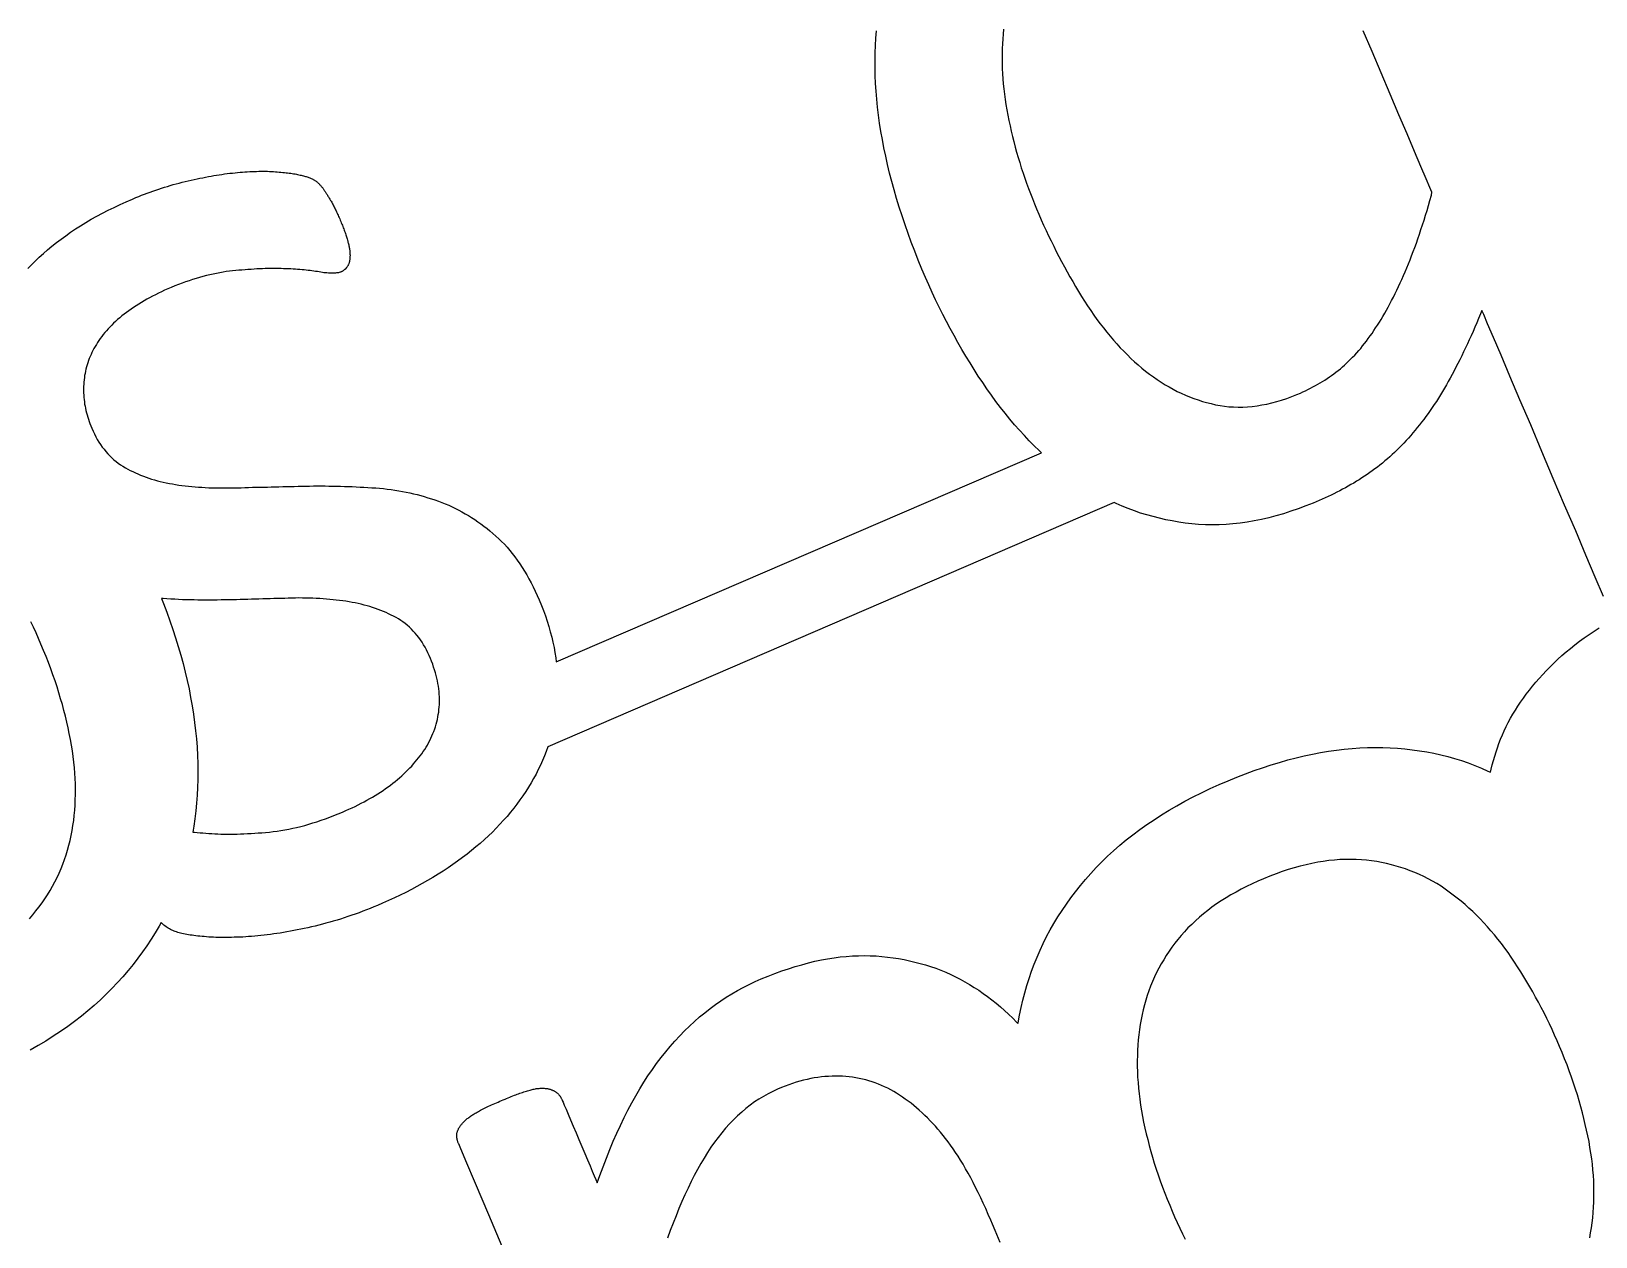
# Model space of a CAD drawing. Header units: millimetres. Extents: x 47 to 159, y 49 to 299.
# Drawn here: x 128.69 to 140.41, y 165.27 to 174.3 of the extents above; entities that cross this region are included whole.
import ezdxf

# ---------------------------------------------------------------- set-up
doc = ezdxf.new("R2010")
doc.units = ezdxf.units.MM

# ---------------------------------------------------------------- blocks, each defined once
blk = doc.blocks.new('angel 01')
for points in [[(6, 123.722), (6.028, 123.75), (6.057, 123.778), (6.086, 123.807), (6.117, 123.834), (6.148, 123.862), (6.181, 123.889), (6.214, 123.916), (6.249, 123.942), (6.284, 123.967), (6.321, 123.993), (6.358, 124.018), (6.396, 124.042), (6.436, 124.066), (6.476, 124.09), (6.517, 124.113), (6.559, 124.135), (6.603, 124.158), (6.647, 124.179), (6.692, 124.201), (6.738, 124.222), (6.785, 124.242), (6.81, 124.253), (6.831, 124.262), (6.852, 124.27), (6.874, 124.278), (6.895, 124.286), (6.916, 124.294), (6.938, 124.302), (6.959, 124.309), (6.981, 124.317), (7.003, 124.324), (7.025, 124.331), (7.046, 124.337), (7.068, 124.344), (7.09, 124.35), (7.113, 124.356), (7.135, 124.362), (7.157, 124.368), (7.179, 124.373), (7.202, 124.379), (7.224, 124.384), (7.246, 124.389), (7.268, 124.393), (7.289, 124.398), (7.311, 124.402), (7.332, 124.406), (7.353, 124.41), (7.374, 124.414), (7.395, 124.418), (7.415, 124.421), (7.435, 124.424), (7.455, 124.427), (7.475, 124.43), (7.495, 124.433), (7.515, 124.435), (7.534, 124.437), (7.553, 124.439), (7.572, 124.441), (7.591, 124.443), (7.609, 124.444), (7.627, 124.445), (7.645, 124.447), (7.663, 124.448), (7.68, 124.448), (7.698, 124.449), (7.714, 124.449), (7.731, 124.45), (7.747, 124.45), (7.764, 124.45), (7.779, 124.45), (7.795, 124.45), (7.81, 124.449), (7.825, 124.448), (7.84, 124.448), (7.855, 124.447), (7.869, 124.446), (7.883, 124.444), (7.897, 124.443), (7.91, 124.442), (7.923, 124.441), (7.935, 124.439), (7.947, 124.438), (7.959, 124.436), (7.971, 124.435), (7.982, 124.433), (7.992, 124.431), (8.003, 124.43), (8.013, 124.428), (8.022, 124.426), (8.032, 124.424), (8.04, 124.422), (8.049, 124.42), (8.057, 124.418), (8.065, 124.416), (8.073, 124.414), (8.08, 124.412), (8.087, 124.41), (8.094, 124.408), (8.1, 124.405), (8.107, 124.403), (8.113, 124.401), (8.119, 124.399), (8.124, 124.396), (8.13, 124.394), (8.135, 124.391), (8.139, 124.389), (8.144, 124.387), (8.148, 124.384), (8.152, 124.382), (8.156, 124.379), (8.16, 124.376), (8.163, 124.374), (8.167, 124.371), (8.17, 124.368), (8.173, 124.365), (8.177, 124.362), (8.18, 124.359), (8.183, 124.356), (8.186, 124.352), (8.189, 124.349), (8.193, 124.346), (8.196, 124.342), (8.199, 124.339), (8.201, 124.335), (8.204, 124.331), (8.207, 124.328), (8.21, 124.324), (8.213, 124.32), (8.215, 124.316), (8.218, 124.312), (8.221, 124.308), (8.224, 124.303), (8.227, 124.299), (8.23, 124.294), (8.233, 124.289), (8.236, 124.285), (8.239, 124.28), (8.242, 124.275), (8.246, 124.27), (8.249, 124.264), (8.252, 124.259), (8.255, 124.254), (8.259, 124.248), (8.262, 124.242), (8.266, 124.237), (8.269, 124.231), (8.273, 124.225), (8.277, 124.218), (8.28, 124.212), (8.284, 124.205), (8.287, 124.198), (8.291, 124.191), (8.295, 124.184), (8.299, 124.177), (8.302, 124.169), (8.306, 124.162), (8.31, 124.154), (8.314, 124.146), (8.318, 124.137), (8.321, 124.129), (8.325, 124.12), (8.329, 124.112), (8.333, 124.103), (8.337, 124.094), (8.341, 124.084), (8.345, 124.074), (8.349, 124.064), (8.353, 124.055), (8.357, 124.046), (8.36, 124.036), (8.364, 124.027), (8.367, 124.018), (8.371, 124.009), (8.374, 124.001), (8.377, 123.992), (8.38, 123.984), (8.383, 123.975), (8.385, 123.967), (8.388, 123.959), (8.391, 123.951), (8.393, 123.943), (8.395, 123.935), (8.397, 123.928), (8.399, 123.92), (8.401, 123.913), (8.403, 123.906), (8.405, 123.899), (8.406, 123.892), (8.408, 123.885), (8.409, 123.878), (8.41, 123.871), (8.411, 123.865), (8.412, 123.858), (8.413, 123.852), (8.413, 123.846), (8.414, 123.84), (8.414, 123.834), (8.414, 123.828), (8.415, 123.822), (8.415, 123.817), (8.414, 123.811), (8.414, 123.806), (8.414, 123.801), (8.413, 123.796), (8.413, 123.791), (8.412, 123.786), (8.411, 123.781), (8.411, 123.777), (8.41, 123.772), (8.409, 123.768), (8.407, 123.764), (8.406, 123.76), (8.405, 123.756), (8.403, 123.752), (8.401, 123.748), (8.4, 123.744), (8.398, 123.741), (8.396, 123.738), (8.394, 123.734), (8.391, 123.731), (8.389, 123.728), (8.387, 123.726), (8.384, 123.723), (8.382, 123.72), (8.379, 123.717), (8.377, 123.715), (8.374, 123.713), (8.371, 123.71), (8.368, 123.708), (8.365, 123.706), (8.362, 123.704), (8.359, 123.702), (8.356, 123.7), (8.352, 123.699), (8.349, 123.697), (8.345, 123.695), (8.34, 123.693), (8.334, 123.691), (8.327, 123.69), (8.321, 123.689), (8.314, 123.688), (8.306, 123.687), (8.298, 123.686), (8.29, 123.686), (8.281, 123.686), (8.272, 123.686), (8.262, 123.686), (8.252, 123.687), (8.241, 123.688), (8.231, 123.689), (8.219, 123.69), (8.208, 123.692), (8.195, 123.694), (8.183, 123.696), (8.17, 123.698), (8.157, 123.7), (8.143, 123.702), (8.129, 123.704), (8.115, 123.706), (8.1, 123.707), (8.085, 123.709), (8.07, 123.711), (8.055, 123.712), (8.039, 123.713), (8.022, 123.715), (8.005, 123.716), (7.988, 123.717), (7.971, 123.718), (7.953, 123.719), (7.935, 123.719), (7.917, 123.72), (7.898, 123.721), (7.879, 123.721), (7.86, 123.721), (7.84, 123.721), (7.82, 123.721), (7.8, 123.721), (7.779, 123.721), (7.759, 123.72), (7.738, 123.719), (7.716, 123.718), (7.695, 123.717), (7.673, 123.715), (7.65, 123.714), (7.628, 123.712), (7.605, 123.71), (7.582, 123.708), (7.559, 123.706), (7.535, 123.703), (7.511, 123.701), (7.487, 123.698), (7.463, 123.694), (7.438, 123.69), (7.413, 123.685), (7.388, 123.68), (7.363, 123.674), (7.338, 123.668), (7.312, 123.662), (7.287, 123.655), (7.261, 123.647), (7.235, 123.639), (7.209, 123.63), (7.182, 123.621), (7.156, 123.611), (7.129, 123.601), (7.102, 123.591), (7.075, 123.579), (7.049, 123.569), (7.025, 123.558), (7.002, 123.547), (6.979, 123.536), (6.956, 123.525), (6.934, 123.514), (6.913, 123.503), (6.892, 123.491), (6.871, 123.479), (6.851, 123.467), (6.831, 123.455), (6.811, 123.443), (6.793, 123.43), (6.774, 123.418), (6.756, 123.405), (6.739, 123.392), (6.722, 123.379), (6.705, 123.366), (6.689, 123.352), (6.673, 123.339), (6.658, 123.325), (6.643, 123.311), (6.629, 123.297), (6.615, 123.283), (6.602, 123.269), (6.589, 123.255), (6.577, 123.241), (6.565, 123.227), (6.554, 123.212), (6.543, 123.198), (6.533, 123.183), (6.523, 123.168), (6.514, 123.153), (6.505, 123.138), (6.496, 123.123), (6.488, 123.108), (6.481, 123.093), (6.474, 123.077), (6.467, 123.062), (6.461, 123.046), (6.455, 123.031), (6.45, 123.015), (6.445, 123), (6.44, 122.984), (6.436, 122.968), (6.433, 122.952), (6.429, 122.936), (6.426, 122.92), (6.424, 122.904), (6.422, 122.888), (6.42, 122.871), (6.419, 122.855), (6.418, 122.838), (6.418, 122.822), (6.418, 122.805), (6.418, 122.789), (6.419, 122.772), (6.42, 122.756), (6.422, 122.739), (6.424, 122.723), (6.426, 122.706), (6.429, 122.69), (6.432, 122.674), (6.436, 122.657), (6.44, 122.641), (6.444, 122.624), (6.449, 122.608), (6.454, 122.592), (6.46, 122.575), (6.466, 122.559), (6.472, 122.543), (6.479, 122.526), (6.489, 122.503), (6.499, 122.482), (6.51, 122.461), (6.521, 122.441), (6.533, 122.421), (6.546, 122.402), (6.558, 122.384), (6.572, 122.367), (6.585, 122.35), (6.6, 122.334), (6.614, 122.318), (6.629, 122.303), (6.645, 122.289), (6.661, 122.276), (6.678, 122.263), (6.695, 122.251), (6.713, 122.24), (6.731, 122.229), (6.749, 122.219), (6.768, 122.209), (6.787, 122.2), (6.806, 122.191), (6.825, 122.182), (6.845, 122.174), (6.866, 122.166), (6.886, 122.158), (6.907, 122.151), (6.928, 122.144), (6.949, 122.138), (6.971, 122.131), (6.993, 122.126), (7.015, 122.12), (7.038, 122.116), (7.061, 122.111), (7.084, 122.107), (7.108, 122.103), (7.131, 122.099), (7.155, 122.096), (7.18, 122.093), (7.204, 122.09), (7.229, 122.088), (7.254, 122.086), (7.279, 122.084), (7.304, 122.082), (7.33, 122.08), (7.356, 122.079), (7.382, 122.078), (7.408, 122.078), (7.435, 122.077), (7.462, 122.077), (7.489, 122.077), (7.516, 122.077), (7.544, 122.078), (7.571, 122.078), (7.599, 122.079), (7.627, 122.08), (7.655, 122.081), (7.683, 122.082), (7.711, 122.082), (7.739, 122.083), (7.768, 122.084), (7.796, 122.084), (7.824, 122.085), (7.853, 122.086), (7.881, 122.086), (7.91, 122.087), (7.938, 122.088), (7.967, 122.088), (7.996, 122.089), (8.025, 122.09), (8.054, 122.09), (8.082, 122.091), (8.111, 122.091), (8.14, 122.092), (8.169, 122.092), (8.198, 122.092), (8.227, 122.092), (8.256, 122.091), (8.286, 122.091), (8.315, 122.091), (8.344, 122.09), (8.373, 122.089), (8.402, 122.088), (8.431, 122.087), (8.46, 122.086), (8.49, 122.084), (8.519, 122.083), (8.548, 122.081), (8.577, 122.079), (8.607, 122.077), (8.636, 122.075), (8.665, 122.072), (8.694, 122.069), (8.722, 122.065), (8.751, 122.061), (8.779, 122.056), (8.807, 122.051), (8.835, 122.046), (8.862, 122.04), (8.89, 122.033), (8.917, 122.027), (8.944, 122.02), (8.971, 122.012), (8.998, 122.004), (9.024, 121.996), (9.051, 121.987), (9.077, 121.978), (9.103, 121.968), (9.128, 121.958), (9.154, 121.947), (9.179, 121.936), (9.204, 121.924), (9.229, 121.911), (9.253, 121.898), (9.278, 121.884), (9.302, 121.87), (9.325, 121.855), (9.349, 121.84), (9.372, 121.824), (9.395, 121.808), (9.418, 121.791), (9.441, 121.773), (9.463, 121.755), (9.485, 121.736), (9.507, 121.717), (9.529, 121.697), (9.55, 121.676), (9.571, 121.655), (9.591, 121.633), (9.611, 121.609), (9.63, 121.586), (9.649, 121.561), (9.668, 121.535), (9.686, 121.509), (9.704, 121.482), (9.721, 121.454), (9.738, 121.426), (9.755, 121.396), (9.771, 121.366), (9.787, 121.335), (9.802, 121.303), (9.817, 121.271), (9.832, 121.238), (9.848, 121.197), (9.864, 121.158), (9.878, 121.118), (9.892, 121.078), (9.904, 121.038), (9.915, 120.999), (9.926, 120.96), (9.935, 120.921), (9.943, 120.882), (9.95, 120.843), (9.957, 120.804), (9.96, 120.775), (13.596, 122.341), (13.579, 122.357), (13.541, 122.393), (13.504, 122.431), (13.467, 122.47), (13.43, 122.51), (13.394, 122.551), (13.359, 122.593), (13.323, 122.637), (13.289, 122.681), (13.254, 122.726), (13.221, 122.773), (13.187, 122.82), (13.155, 122.868), (13.122, 122.916), (13.091, 122.965), (13.06, 123.014), (13.029, 123.065), (12.999, 123.115), (12.969, 123.167), (12.94, 123.219), (12.911, 123.271), (12.883, 123.324), (12.856, 123.378), (12.829, 123.432), (12.802, 123.487), (12.777, 123.542), (12.751, 123.598), (12.726, 123.655), (12.7, 123.716), (12.672, 123.784), (12.646, 123.851), (12.62, 123.918), (12.596, 123.984), (12.573, 124.05), (12.551, 124.115), (12.53, 124.18), (12.51, 124.245), (12.491, 124.31), (12.474, 124.373), (12.457, 124.437), (12.442, 124.5), (12.428, 124.563), (12.415, 124.625), (12.403, 124.687), (12.392, 124.749), (12.382, 124.81), (12.374, 124.871), (12.367, 124.931), (12.361, 124.991), (12.356, 125.05), (12.352, 125.109), (12.349, 125.167), (12.348, 125.224), (12.348, 125.281), (12.349, 125.337), (12.351, 125.393), (12.355, 125.448), (12.359, 125.503)], [(13.312, 125.514), (13.308, 125.478), (13.305, 125.442), (13.303, 125.405), (13.301, 125.369), (13.3, 125.332), (13.3, 125.294), (13.3, 125.257), (13.301, 125.219), (13.303, 125.181), (13.306, 125.143), (13.309, 125.105), (13.313, 125.067), (13.318, 125.028), (13.323, 124.989), (13.329, 124.95), (13.336, 124.91), (13.343, 124.87), (13.351, 124.831), (13.36, 124.791), (13.369, 124.751), (13.378, 124.711), (13.388, 124.672), (13.398, 124.632), (13.409, 124.593), (13.42, 124.554), (13.432, 124.515), (13.444, 124.476), (13.457, 124.437), (13.47, 124.398), (13.484, 124.36), (13.498, 124.321), (13.512, 124.283), (13.527, 124.245), (13.542, 124.206), (13.558, 124.168), (13.575, 124.128), (13.593, 124.087), (13.611, 124.047), (13.63, 124.007), (13.648, 123.967), (13.667, 123.928), (13.687, 123.889), (13.706, 123.85), (13.726, 123.811), (13.746, 123.773), (13.767, 123.735), (13.787, 123.697), (13.808, 123.66), (13.83, 123.623), (13.851, 123.586), (13.873, 123.549), (13.896, 123.513), (13.918, 123.477), (13.941, 123.442), (13.964, 123.407), (13.988, 123.373), (14.011, 123.34), (14.035, 123.308), (14.06, 123.276), (14.084, 123.245), (14.109, 123.215), (14.135, 123.185), (14.16, 123.156), (14.186, 123.128), (14.213, 123.101), (14.239, 123.074), (14.266, 123.048), (14.293, 123.023), (14.321, 122.999), (14.348, 122.975), (14.376, 122.952), (14.405, 122.93), (14.434, 122.909), (14.463, 122.889), (14.492, 122.87), (14.521, 122.851), (14.551, 122.834), (14.581, 122.817), (14.612, 122.801), (14.643, 122.787), (14.674, 122.773), (14.705, 122.76), (14.737, 122.748), (14.769, 122.737), (14.801, 122.726), (14.833, 122.717), (14.866, 122.709), (14.899, 122.701), (14.933, 122.695), (14.966, 122.69), (15, 122.686), (15.035, 122.684), (15.069, 122.683), (15.104, 122.683), (15.14, 122.685), (15.175, 122.688), (15.211, 122.693), (15.247, 122.699), (15.284, 122.706), (15.321, 122.714), (15.358, 122.724), (15.395, 122.735), (15.433, 122.748), (15.471, 122.762), (15.509, 122.777), (15.535, 122.788), (15.554, 122.797), (15.573, 122.805), (15.592, 122.815), (15.611, 122.824), (15.629, 122.834), (15.648, 122.844), (15.666, 122.854), (15.684, 122.865), (15.701, 122.875), (15.719, 122.886), (15.736, 122.898), (15.753, 122.909), (15.769, 122.921), (15.786, 122.933), (15.802, 122.945), (15.819, 122.958), (15.835, 122.971), (15.85, 122.984), (15.866, 122.998), (15.881, 123.012), (15.897, 123.027), (15.912, 123.042), (15.927, 123.057), (15.942, 123.073), (15.957, 123.089), (15.972, 123.106), (15.987, 123.123), (16.001, 123.141), (16.016, 123.159), (16.03, 123.177), (16.044, 123.196), (16.058, 123.216), (16.072, 123.235), (16.086, 123.256), (16.099, 123.276), (16.113, 123.297), (16.127, 123.319), (16.14, 123.34), (16.154, 123.363), (16.167, 123.386), (16.18, 123.409), (16.193, 123.433), (16.206, 123.457), (16.219, 123.482), (16.232, 123.507), (16.245, 123.533), (16.258, 123.559), (16.27, 123.586), (16.283, 123.613), (16.296, 123.64), (16.308, 123.669), (16.32, 123.697), (16.333, 123.726), (16.345, 123.756), (16.357, 123.786), (16.369, 123.817), (16.381, 123.848), (16.393, 123.88), (16.405, 123.912), (16.416, 123.945), (16.428, 123.979), (16.439, 124.013), (16.451, 124.048), (16.462, 124.084), (16.473, 124.12), (16.484, 124.156), (16.495, 124.194), (16.506, 124.231), (16.517, 124.27), (16.52, 124.293), (16.505, 124.328), (16.477, 124.394), (16.439, 124.485), (16.39, 124.599), (16.335, 124.73), (16.273, 124.874), (16.208, 125.028), (16.141, 125.187), (16.073, 125.347), (16.006, 125.503)], [(13.287, 116.424), (13.249, 116.514), (13.229, 116.561), (13.216, 116.591), (13.197, 116.634), (13.178, 116.677), (13.159, 116.718), (13.14, 116.759), (13.121, 116.798), (13.102, 116.836), (13.084, 116.873), (13.065, 116.908), (13.046, 116.943), (13.027, 116.976), (13.008, 117.009), (12.989, 117.04), (12.971, 117.07), (12.952, 117.098), (12.933, 117.126), (12.914, 117.153), (12.896, 117.178), (12.877, 117.202), (12.858, 117.226), (12.839, 117.249), (12.82, 117.272), (12.801, 117.294), (12.781, 117.315), (12.761, 117.336), (12.741, 117.357), (12.721, 117.376), (12.701, 117.395), (12.68, 117.414), (12.66, 117.432), (12.639, 117.449), (12.618, 117.466), (12.597, 117.482), (12.575, 117.498), (12.554, 117.513), (12.532, 117.528), (12.51, 117.542), (12.488, 117.555), (12.466, 117.567), (12.443, 117.579), (12.42, 117.59), (12.397, 117.6), (12.374, 117.61), (12.35, 117.619), (12.327, 117.627), (12.303, 117.634), (12.279, 117.641), (12.254, 117.647), (12.23, 117.653), (12.205, 117.657), (12.18, 117.661), (12.155, 117.665), (12.129, 117.667), (12.104, 117.669), (12.078, 117.67), (12.052, 117.67), (12.026, 117.67), (12, 117.668), (11.973, 117.666), (11.947, 117.664), (11.92, 117.66), (11.893, 117.656), (11.867, 117.651), (11.84, 117.645), (11.813, 117.639), (11.785, 117.632), (11.758, 117.624), (11.731, 117.615), (11.703, 117.605), (11.675, 117.595), (11.648, 117.584), (11.618, 117.572), (11.582, 117.555), (11.547, 117.538), (11.512, 117.518), (11.478, 117.498), (11.445, 117.476), (11.412, 117.452), (11.38, 117.427), (11.349, 117.4), (11.318, 117.372), (11.288, 117.343), (11.258, 117.312), (11.229, 117.28), (11.201, 117.246), (11.173, 117.211), (11.146, 117.175), (11.119, 117.137), (11.093, 117.097), (11.068, 117.056), (11.043, 117.014), (11.018, 116.97), (10.994, 116.925), (10.97, 116.879), (10.947, 116.831), (10.924, 116.781), (10.901, 116.73), (10.879, 116.678), (10.857, 116.624), (10.835, 116.569), (10.814, 116.513), (10.793, 116.455)], [(9.575, 116.346), (9.454, 116.631), (9.355, 116.864), (9.282, 117.036), (9.239, 117.137), (9.229, 117.162), (9.227, 117.166), (9.225, 117.171), (9.223, 117.175), (9.222, 117.18), (9.221, 117.184), (9.219, 117.189), (9.218, 117.193), (9.217, 117.197), (9.217, 117.202), (9.216, 117.206), (9.215, 117.21), (9.215, 117.214), (9.215, 117.218), (9.214, 117.223), (9.214, 117.227), (9.215, 117.231), (9.215, 117.235), (9.215, 117.239), (9.216, 117.243), (9.217, 117.247), (9.218, 117.251), (9.219, 117.255), (9.22, 117.259), (9.222, 117.263), (9.224, 117.268), (9.226, 117.272), (9.228, 117.277), (9.23, 117.281), (9.233, 117.286), (9.236, 117.29), (9.239, 117.295), (9.242, 117.299), (9.246, 117.304), (9.25, 117.309), (9.254, 117.313), (9.258, 117.318), (9.262, 117.323), (9.267, 117.328), (9.272, 117.333), (9.277, 117.338), (9.282, 117.342), (9.287, 117.347), (9.293, 117.352), (9.299, 117.356), (9.305, 117.361), (9.311, 117.365), (9.317, 117.37), (9.324, 117.374), (9.331, 117.379), (9.338, 117.383), (9.345, 117.388), (9.352, 117.392), (9.36, 117.396), (9.368, 117.401), (9.376, 117.405), (9.385, 117.41), (9.393, 117.414), (9.403, 117.419), (9.412, 117.424), (9.422, 117.429), (9.432, 117.434), (9.442, 117.439), (9.453, 117.444), (9.464, 117.449), (9.475, 117.454), (9.487, 117.459), (9.499, 117.465), (9.511, 117.47), (9.524, 117.475), (9.537, 117.481), (9.55, 117.487), (9.563, 117.492), (9.576, 117.497), (9.588, 117.502), (9.6, 117.507), (9.612, 117.512), (9.623, 117.517), (9.635, 117.521), (9.646, 117.526), (9.657, 117.53), (9.668, 117.534), (9.678, 117.538), (9.688, 117.541), (9.698, 117.545), (9.708, 117.548), (9.718, 117.551), (9.727, 117.554), (9.736, 117.557), (9.745, 117.56), (9.754, 117.563), (9.763, 117.565), (9.771, 117.567), (9.779, 117.569), (9.787, 117.571), (9.795, 117.573), (9.803, 117.574), (9.81, 117.576), (9.818, 117.577), (9.825, 117.578), (9.832, 117.578), (9.839, 117.579), (9.845, 117.579), (9.852, 117.579), (9.858, 117.579), (9.864, 117.579), (9.87, 117.579), (9.876, 117.578), (9.882, 117.577), (9.887, 117.577), (9.893, 117.576), (9.898, 117.575), (9.903, 117.574), (9.908, 117.572), (9.913, 117.571), (9.918, 117.57), (9.922, 117.568), (9.927, 117.567), (9.931, 117.565), (9.935, 117.563), (9.94, 117.561), (9.944, 117.559), (9.947, 117.557), (9.951, 117.555), (9.955, 117.553), (9.958, 117.55), (9.961, 117.548), (9.965, 117.545), (9.968, 117.543), (9.971, 117.54), (9.974, 117.537), (9.977, 117.534), (9.98, 117.53), (9.982, 117.527), (9.985, 117.524), (9.988, 117.52), (9.99, 117.516), (9.993, 117.512), (9.995, 117.508), (9.997, 117.504), (9.999, 117.5), (10.002, 117.496), (10.004, 117.491), (10.005, 117.487), (10.011, 117.475), (10.02, 117.453), (10.033, 117.423), (10.048, 117.386), (10.066, 117.343), (10.086, 117.296), (10.108, 117.246), (10.13, 117.194), (10.152, 117.142), (10.173, 117.091), (10.194, 117.042), (10.213, 116.997), (10.23, 116.957), (10.245, 116.923), (10.256, 116.896), (10.264, 116.878), (10.267, 116.87), (10.286, 116.925), (10.31, 116.991), (10.335, 117.056), (10.36, 117.12), (10.386, 117.182), (10.413, 117.242), (10.44, 117.301), (10.468, 117.359), (10.496, 117.415), (10.525, 117.469), (10.555, 117.522), (10.585, 117.574), (10.616, 117.624), (10.647, 117.672), (10.68, 117.719), (10.712, 117.765), (10.746, 117.809), (10.78, 117.851), (10.814, 117.892), (10.849, 117.932), (10.885, 117.971), (10.921, 118.008), (10.958, 118.044), (10.996, 118.079), (11.034, 118.113), (11.073, 118.145), (11.112, 118.176), (11.152, 118.206), (11.193, 118.234), (11.234, 118.261), (11.276, 118.287), (11.318, 118.312), (11.361, 118.335), (11.404, 118.357), (11.449, 118.378), (11.494, 118.398), (11.547, 118.419), (11.598, 118.439), (11.649, 118.458), (11.7, 118.475), (11.75, 118.491), (11.8, 118.505), (11.849, 118.518), (11.898, 118.53), (11.946, 118.54), (11.993, 118.549), (12.041, 118.557), (12.087, 118.563), (12.133, 118.567), (12.179, 118.571), (12.224, 118.572), (12.268, 118.573), (12.312, 118.572), (12.356, 118.57), (12.399, 118.566), (12.442, 118.562), (12.484, 118.557), (12.525, 118.55), (12.566, 118.543), (12.607, 118.534), (12.647, 118.525), (12.687, 118.515), (12.726, 118.503), (12.765, 118.491), (12.803, 118.478), (12.841, 118.463), (12.878, 118.448), (12.915, 118.432), (12.951, 118.414), (12.987, 118.396), (13.022, 118.377), (13.057, 118.356), (13.091, 118.335), (13.125, 118.313), (13.159, 118.29), (13.192, 118.266), (13.224, 118.241), (13.256, 118.216), (13.288, 118.189), (13.319, 118.162), (13.349, 118.134), (13.38, 118.105), (13.409, 118.075), (13.419, 118.064), (13.42, 118.07), (13.431, 118.126), (13.442, 118.183), (13.455, 118.238), (13.47, 118.293), (13.485, 118.348), (13.502, 118.402), (13.521, 118.456), (13.541, 118.509), (13.562, 118.561), (13.585, 118.613), (13.609, 118.664), (13.634, 118.715), (13.661, 118.765), (13.689, 118.814), (13.719, 118.863), (13.75, 118.911), (13.782, 118.959), (13.816, 119.006), (13.851, 119.052), (13.887, 119.098), (13.925, 119.143), (13.964, 119.188), (14.005, 119.232), (14.047, 119.275), (14.091, 119.317), (14.136, 119.359), (14.183, 119.4), (14.231, 119.44), (14.281, 119.479), (14.332, 119.517), (14.384, 119.555), (14.439, 119.591), (14.494, 119.627), (14.551, 119.662), (14.61, 119.696), (14.67, 119.729), (14.732, 119.762), (14.795, 119.793), (14.86, 119.824), (14.926, 119.854), (14.993, 119.883), (15.059, 119.91), (15.124, 119.935), (15.188, 119.959), (15.252, 119.981), (15.316, 120.002), (15.379, 120.021), (15.441, 120.039), (15.503, 120.055), (15.564, 120.069), (15.625, 120.082), (15.686, 120.094), (15.746, 120.104), (15.805, 120.113), (15.864, 120.12), (15.923, 120.125), (15.981, 120.129), (16.039, 120.132), (16.096, 120.132), (16.152, 120.132), (16.208, 120.13), (16.264, 120.127), (16.319, 120.122), (16.374, 120.116), (16.428, 120.108), (16.482, 120.099), (16.535, 120.089), (16.587, 120.077), (16.639, 120.064), (16.691, 120.05), (16.742, 120.034), (16.793, 120.017), (16.843, 119.998), (16.892, 119.978), (16.941, 119.956), (16.961, 119.947), (16.966, 119.971), (16.973, 120.003), (16.981, 120.035), (16.991, 120.067), (17.001, 120.099), (17.011, 120.131), (17.023, 120.163), (17.035, 120.195), (17.049, 120.226), (17.063, 120.258), (17.078, 120.289), (17.093, 120.32), (17.11, 120.351), (17.128, 120.382), (17.146, 120.412), (17.165, 120.443), (17.185, 120.473), (17.206, 120.503), (17.228, 120.533), (17.251, 120.562), (17.275, 120.592), (17.299, 120.621), (17.325, 120.65), (17.351, 120.679), (17.378, 120.708), (17.406, 120.736), (17.435, 120.765), (17.464, 120.793), (17.495, 120.821), (17.526, 120.848), (17.559, 120.875), (17.592, 120.902), (17.627, 120.928), (17.662, 120.954), (17.699, 120.979), (17.736, 121.004), (17.774, 121.028)], [(17.806, 121.265), (17.745, 121.408), (17.675, 121.573), (17.598, 121.755), (17.515, 121.948), (17.43, 122.149), (17.345, 122.351), (17.261, 122.549), (17.18, 122.738), (17.105, 122.914), (17.039, 123.071), (16.982, 123.204), (16.938, 123.308), (16.909, 123.377), (16.896, 123.408), (16.884, 123.381), (16.871, 123.348), (16.857, 123.315), (16.843, 123.282), (16.829, 123.25), (16.815, 123.218), (16.801, 123.187), (16.787, 123.156), (16.773, 123.126), (16.758, 123.096), (16.744, 123.067), (16.73, 123.038), (16.716, 123.01), (16.701, 122.982), (16.687, 122.954), (16.672, 122.927), (16.658, 122.901), (16.643, 122.875), (16.629, 122.849), (16.614, 122.824), (16.599, 122.799), (16.584, 122.774), (16.569, 122.75), (16.554, 122.726), (16.538, 122.703), (16.523, 122.68), (16.507, 122.657), (16.492, 122.635), (16.476, 122.613), (16.46, 122.591), (16.444, 122.57), (16.428, 122.55), (16.411, 122.529), (16.395, 122.509), (16.378, 122.49), (16.362, 122.47), (16.345, 122.451), (16.328, 122.433), (16.311, 122.414), (16.294, 122.396), (16.276, 122.379), (16.258, 122.361), (16.241, 122.344), (16.223, 122.328), (16.205, 122.311), (16.187, 122.295), (16.168, 122.28), (16.15, 122.264), (16.131, 122.249), (16.112, 122.234), (16.093, 122.22), (16.074, 122.206), (16.055, 122.192), (16.035, 122.178), (16.016, 122.165), (15.996, 122.152), (15.976, 122.139), (15.955, 122.127), (15.935, 122.114), (15.914, 122.102), (15.894, 122.09), (15.873, 122.079), (15.852, 122.067), (15.83, 122.056), (15.809, 122.045), (15.787, 122.034), (15.765, 122.023), (15.743, 122.012), (15.721, 122.002), (15.698, 121.992), (15.676, 121.982), (15.632, 121.964), (15.576, 121.942), (15.519, 121.921), (15.463, 121.902), (15.408, 121.884), (15.352, 121.868), (15.298, 121.854), (15.243, 121.842), (15.189, 121.831), (15.136, 121.822), (15.083, 121.814), (15.03, 121.808), (14.978, 121.804), (14.926, 121.802), (14.875, 121.801), (14.824, 121.802), (14.773, 121.804), (14.723, 121.809), (14.673, 121.814), (14.624, 121.821), (14.575, 121.83), (14.527, 121.839), (14.479, 121.85), (14.431, 121.862), (14.384, 121.875), (14.338, 121.889), (14.292, 121.905), (14.246, 121.922), (14.201, 121.94), (14.156, 121.96), (14.141, 121.967), (9.896, 120.138), (9.884, 120.103), (9.871, 120.069), (9.857, 120.035), (9.841, 120.001), (9.825, 119.967), (9.808, 119.933), (9.79, 119.9), (9.772, 119.867), (9.752, 119.835), (9.731, 119.803), (9.71, 119.771), (9.688, 119.739), (9.665, 119.708), (9.641, 119.677), (9.617, 119.647), (9.591, 119.616), (9.565, 119.587), (9.538, 119.557), (9.51, 119.528), (9.481, 119.499), (9.451, 119.47), (9.421, 119.442), (9.389, 119.414), (9.357, 119.387), (9.324, 119.36), (9.291, 119.333), (9.256, 119.307), (9.221, 119.281), (9.185, 119.256), (9.149, 119.231), (9.112, 119.206), (9.074, 119.182), (9.035, 119.158), (8.996, 119.135), (8.956, 119.112), (8.916, 119.09), (8.875, 119.068), (8.833, 119.047), (8.79, 119.026), (8.747, 119.005), (8.703, 118.985), (8.658, 118.965), (8.621, 118.949), (8.593, 118.938), (8.565, 118.926), (8.537, 118.915), (8.51, 118.905), (8.482, 118.894), (8.454, 118.884), (8.427, 118.875), (8.399, 118.865), (8.371, 118.856), (8.344, 118.847), (8.317, 118.839), (8.289, 118.831), (8.262, 118.823), (8.234, 118.815), (8.207, 118.808), (8.18, 118.801), (8.153, 118.794), (8.126, 118.788), (8.099, 118.782), (8.072, 118.776), (8.046, 118.77), (8.019, 118.765), (7.993, 118.76), (7.968, 118.755), (7.942, 118.75), (7.917, 118.746), (7.892, 118.742), (7.867, 118.738), (7.843, 118.735), (7.818, 118.731), (7.794, 118.728), (7.77, 118.725), (7.747, 118.723), (7.723, 118.721), (7.7, 118.719), (7.677, 118.717), (7.655, 118.715), (7.633, 118.714), (7.611, 118.712), (7.59, 118.711), (7.568, 118.71), (7.547, 118.71), (7.527, 118.709), (7.507, 118.709), (7.487, 118.708), (7.467, 118.708), (7.448, 118.709), (7.429, 118.709), (7.41, 118.709), (7.392, 118.71), (7.374, 118.711), (7.357, 118.712), (7.339, 118.713), (7.322, 118.715), (7.306, 118.716), (7.29, 118.718), (7.274, 118.719), (7.259, 118.721), (7.245, 118.723), (7.231, 118.725), (7.217, 118.727), (7.204, 118.729), (7.191, 118.731), (7.178, 118.734), (7.167, 118.736), (7.155, 118.739), (7.144, 118.741), (7.134, 118.744), (7.124, 118.747), (7.114, 118.75), (7.105, 118.753), (7.096, 118.756), (7.087, 118.76), (7.079, 118.764), (7.07, 118.768), (7.061, 118.773), (7.053, 118.778), (7.045, 118.783), (7.036, 118.789), (7.028, 118.795), (7.02, 118.801), (7.012, 118.808), (7.004, 118.815), (6.999, 118.82), (6.984, 118.793), (6.955, 118.744), (6.925, 118.695), (6.893, 118.647), (6.86, 118.6), (6.825, 118.553), (6.789, 118.506), (6.752, 118.461), (6.713, 118.415), (6.673, 118.371), (6.631, 118.326), (6.588, 118.283), (6.544, 118.241), (6.498, 118.199), (6.45, 118.159), (6.402, 118.119), (6.351, 118.08), (6.299, 118.042), (6.246, 118.005), (6.191, 117.969), (6.135, 117.933), (6.078, 117.899), (6.019, 117.865)], [(6.012, 118.849), (6.037, 118.878), (6.061, 118.908), (6.084, 118.937), (6.107, 118.968), (6.128, 118.998), (6.148, 119.029), (6.167, 119.061), (6.186, 119.093), (6.203, 119.125), (6.219, 119.158), (6.235, 119.191), (6.249, 119.225), (6.263, 119.259), (6.276, 119.294), (6.287, 119.329), (6.298, 119.364), (6.308, 119.4), (6.317, 119.436), (6.325, 119.473), (6.332, 119.51), (6.338, 119.547), (6.344, 119.585), (6.348, 119.623), (6.352, 119.662), (6.354, 119.7), (6.356, 119.739), (6.357, 119.779), (6.357, 119.819), (6.357, 119.859), (6.355, 119.899), (6.353, 119.94), (6.349, 119.981), (6.345, 120.023), (6.34, 120.065), (6.334, 120.107), (6.327, 120.15), (6.32, 120.193), (6.311, 120.236), (6.302, 120.279), (6.292, 120.322), (6.282, 120.366), (6.271, 120.41), (6.259, 120.454), (6.246, 120.498), (6.233, 120.543), (6.219, 120.587), (6.204, 120.632), (6.188, 120.677), (6.172, 120.722), (6.155, 120.768), (6.137, 120.814), (6.118, 120.86), (6.099, 120.906), (6.081, 120.949), (6.062, 120.991), (6.042, 121.033), (6.023, 121.075)], [(17.703, 116.459), (17.71, 116.496), (17.716, 116.534), (17.722, 116.571), (17.726, 116.609), (17.73, 116.648), (17.732, 116.687), (17.734, 116.726), (17.735, 116.765), (17.735, 116.805), (17.735, 116.845), (17.733, 116.886), (17.731, 116.926), (17.727, 116.968), (17.723, 117.009), (17.718, 117.051), (17.712, 117.093), (17.705, 117.136), (17.698, 117.179), (17.689, 117.222), (17.68, 117.265), (17.67, 117.308), (17.66, 117.352), (17.649, 117.396), (17.637, 117.44), (17.624, 117.484), (17.611, 117.529), (17.597, 117.573), (17.582, 117.618), (17.566, 117.663), (17.55, 117.709), (17.533, 117.754), (17.515, 117.8), (17.496, 117.846), (17.477, 117.892), (17.459, 117.935), (17.44, 117.977), (17.421, 118.02), (17.401, 118.061), (17.381, 118.102), (17.361, 118.143), (17.34, 118.183), (17.319, 118.223), (17.298, 118.262), (17.276, 118.301), (17.254, 118.34), (17.232, 118.377), (17.209, 118.415), (17.186, 118.452), (17.163, 118.488), (17.139, 118.524), (17.115, 118.56), (17.091, 118.595), (17.066, 118.629), (17.041, 118.663), (17.015, 118.696), (16.99, 118.728), (16.963, 118.759), (16.937, 118.789), (16.91, 118.819), (16.882, 118.848), (16.855, 118.876), (16.827, 118.903), (16.798, 118.929), (16.769, 118.955), (16.74, 118.98), (16.711, 119.004), (16.681, 119.027), (16.651, 119.049), (16.62, 119.071), (16.589, 119.092), (16.557, 119.112), (16.526, 119.13), (16.493, 119.148), (16.46, 119.165), (16.427, 119.181), (16.393, 119.195), (16.359, 119.209), (16.324, 119.222), (16.289, 119.234), (16.254, 119.244), (16.218, 119.254), (16.181, 119.263), (16.144, 119.27), (16.107, 119.277), (16.069, 119.283), (16.031, 119.287), (15.992, 119.291), (15.953, 119.293), (15.913, 119.294), (15.873, 119.294), (15.832, 119.292), (15.791, 119.289), (15.749, 119.285), (15.707, 119.279), (15.665, 119.272), (15.621, 119.264), (15.578, 119.254), (15.534, 119.243), (15.489, 119.231), (15.444, 119.217), (15.399, 119.202), (15.353, 119.186), (15.307, 119.168), (15.26, 119.149), (15.216, 119.13), (15.173, 119.111), (15.132, 119.091), (15.092, 119.07), (15.053, 119.049), (15.015, 119.028), (14.978, 119.006), (14.942, 118.983), (14.907, 118.96), (14.873, 118.936), (14.841, 118.911), (14.809, 118.886), (14.779, 118.86), (14.749, 118.834), (14.721, 118.807), (14.693, 118.78), (14.667, 118.752), (14.642, 118.724), (14.618, 118.694), (14.594, 118.665), (14.572, 118.635), (14.551, 118.605), (14.53, 118.574), (14.511, 118.542), (14.492, 118.511), (14.475, 118.478), (14.458, 118.446), (14.442, 118.413), (14.427, 118.379), (14.413, 118.345), (14.4, 118.31), (14.388, 118.275), (14.377, 118.24), (14.367, 118.204), (14.358, 118.167), (14.35, 118.131), (14.342, 118.093), (14.336, 118.056), (14.33, 118.018), (14.325, 117.98), (14.321, 117.942), (14.318, 117.903), (14.315, 117.864), (14.314, 117.824), (14.313, 117.784), (14.313, 117.744), (14.314, 117.703), (14.316, 117.663), (14.319, 117.621), (14.323, 117.58), (14.327, 117.538), (14.332, 117.496), (14.338, 117.453), (14.345, 117.41), (14.353, 117.367), (14.361, 117.324), (14.37, 117.281), (14.38, 117.238), (14.391, 117.194), (14.402, 117.15), (14.414, 117.106), (14.427, 117.062), (14.44, 117.018), (14.455, 116.973), (14.47, 116.929), (14.485, 116.884), (14.502, 116.839), (14.519, 116.794), (14.537, 116.749), (14.556, 116.703), (14.574, 116.659), (14.593, 116.615), (14.613, 116.572), (14.632, 116.53), (14.652, 116.488), (14.673, 116.447)]]:
    blk.add_lwpolyline(points)
blk.add_lwpolyline([(7.002, 121.249), (7.017, 121.211), (7.042, 121.146), (7.065, 121.081), (7.087, 121.017), (7.108, 120.953), (7.128, 120.889), (7.146, 120.825), (7.164, 120.761), (7.18, 120.698), (7.194, 120.634), (7.208, 120.571), (7.22, 120.508), (7.231, 120.445), (7.241, 120.383), (7.25, 120.32), (7.257, 120.258), (7.263, 120.196), (7.268, 120.134), (7.272, 120.073), (7.274, 120.012), (7.275, 119.952), (7.274, 119.892), (7.272, 119.832), (7.269, 119.774), (7.265, 119.715), (7.259, 119.657), (7.252, 119.599), (7.244, 119.542), (7.236, 119.498), (7.249, 119.497), (7.27, 119.495), (7.291, 119.493), (7.312, 119.492), (7.334, 119.49), (7.356, 119.489), (7.378, 119.487), (7.401, 119.486), (7.424, 119.485), (7.447, 119.484), (7.471, 119.484), (7.495, 119.483), (7.519, 119.483), (7.544, 119.484), (7.569, 119.484), (7.595, 119.485), (7.62, 119.486), (7.647, 119.487), (7.673, 119.488), (7.7, 119.49), (7.727, 119.492), (7.754, 119.494), (7.782, 119.496), (7.81, 119.499), (7.839, 119.502), (7.868, 119.506), (7.896, 119.51), (7.926, 119.515), (7.955, 119.52), (7.985, 119.527), (8.014, 119.533), (8.045, 119.541), (8.075, 119.549), (8.105, 119.557), (8.136, 119.567), (8.167, 119.576), (8.199, 119.587), (8.23, 119.598), (8.262, 119.61), (8.294, 119.622), (8.326, 119.635), (8.358, 119.648), (8.382, 119.659), (8.406, 119.669), (8.43, 119.68), (8.453, 119.691), (8.476, 119.702), (8.498, 119.714), (8.52, 119.725), (8.541, 119.737), (8.563, 119.749), (8.583, 119.761), (8.604, 119.773), (8.624, 119.786), (8.643, 119.798), (8.663, 119.811), (8.681, 119.824), (8.7, 119.837), (8.718, 119.851), (8.736, 119.864), (8.753, 119.878), (8.77, 119.892), (8.786, 119.906), (8.802, 119.92), (8.818, 119.935), (8.833, 119.949), (8.848, 119.964), (8.862, 119.979), (8.877, 119.993), (8.89, 120.009), (8.903, 120.024), (8.916, 120.039), (8.928, 120.055), (8.94, 120.07), (8.952, 120.086), (8.963, 120.102), (8.974, 120.118), (8.984, 120.135), (8.994, 120.151), (9.003, 120.168), (9.012, 120.185), (9.021, 120.202), (9.028, 120.219), (9.036, 120.236), (9.042, 120.253), (9.049, 120.271), (9.055, 120.288), (9.06, 120.306), (9.065, 120.324), (9.069, 120.342), (9.073, 120.361), (9.076, 120.379), (9.079, 120.398), (9.081, 120.416), (9.083, 120.435), (9.084, 120.454), (9.085, 120.473), (9.085, 120.493), (9.084, 120.512), (9.083, 120.532), (9.082, 120.551), (9.079, 120.571), (9.077, 120.591), (9.073, 120.611), (9.069, 120.632), (9.065, 120.652), (9.06, 120.673), (9.054, 120.693), (9.048, 120.714), (9.041, 120.735), (9.034, 120.756), (9.026, 120.778), (9.017, 120.799), (9.008, 120.821), (8.998, 120.842), (8.988, 120.863), (8.977, 120.883), (8.966, 120.902), (8.954, 120.921), (8.942, 120.939), (8.929, 120.957), (8.916, 120.974), (8.902, 120.99), (8.888, 121.005), (8.874, 121.02), (8.859, 121.034), (8.843, 121.048), (8.827, 121.061), (8.811, 121.073), (8.794, 121.085), (8.777, 121.096), (8.759, 121.106), (8.741, 121.116), (8.722, 121.125), (8.704, 121.135), (8.685, 121.143), (8.665, 121.152), (8.646, 121.16), (8.625, 121.167), (8.605, 121.175), (8.584, 121.182), (8.563, 121.188), (8.542, 121.194), (8.52, 121.2), (8.498, 121.206), (8.476, 121.211), (8.453, 121.216), (8.43, 121.22), (8.407, 121.224), (8.383, 121.228), (8.36, 121.231), (8.336, 121.234), (8.311, 121.237), (8.287, 121.24), (8.263, 121.242), (8.238, 121.245), (8.213, 121.246), (8.188, 121.248), (8.162, 121.249), (8.137, 121.251), (8.111, 121.251), (8.085, 121.252), (8.059, 121.252), (8.032, 121.253), (8.006, 121.252), (7.979, 121.252), (7.952, 121.251), (7.925, 121.25), (7.898, 121.25), (7.87, 121.249), (7.843, 121.248), (7.815, 121.247), (7.788, 121.246), (7.76, 121.246), (7.732, 121.245), (7.704, 121.244), (7.676, 121.243), (7.648, 121.242), (7.62, 121.242), (7.591, 121.241), (7.563, 121.24), (7.534, 121.24), (7.506, 121.239), (7.477, 121.238), (7.448, 121.238), (7.419, 121.237), (7.39, 121.237), (7.361, 121.237), (7.332, 121.237), (7.303, 121.237), (7.275, 121.237), (7.246, 121.238), (7.217, 121.238), (7.188, 121.239), (7.159, 121.24), (7.13, 121.242), (7.101, 121.243), (7.072, 121.245), (7.043, 121.246), (7.015, 121.248)], close=True)

msp = doc.modelspace()

# ---------------------------------------------------------------- block references
msp.add_blockref('angel 01', (122.661, 48.801))

doc.saveas('drawing.dxf')
